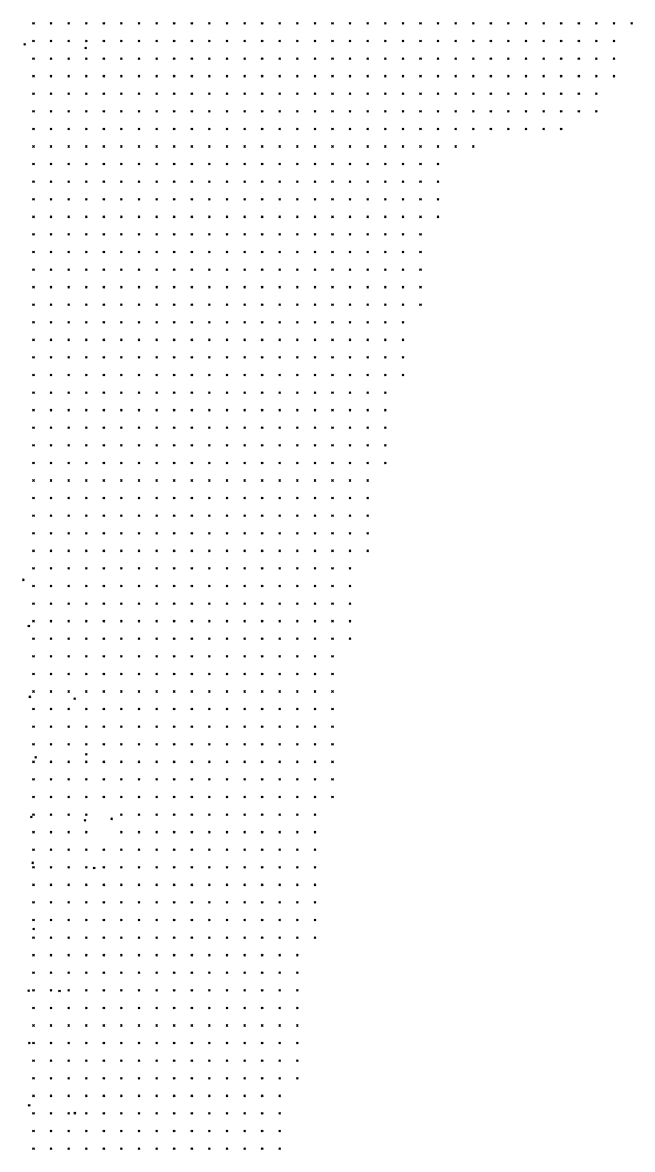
# Model space of a CAD drawing. Header units: metres. Extents: x 441556 to 446409, y 432338 to 461058.
# Drawn here: x 441661.9 to 441765.8, y 459812.7 to 460005 of the extents above; entities that cross this region are included whole.
import ezdxf

# ---------------------------------------------------------------- set-up
doc = ezdxf.new("R2010")
doc.units = ezdxf.units.M
doc.header["$MEASUREMENT"] = 0
doc.header["$PDMODE"] = 35
doc.header["$PDSIZE"] = 0.15
doc.layers.add('DTM-NOK-RevN_LIDAR_co_lidar', color=91, linetype='Continuous', lineweight=0)
doc.layers.add('DTM-NOK-RevN_RTK', color=32, linetype='Continuous', lineweight=0)

msp = doc.modelspace()

# ---------------------------------------------------------------- linework, layer by layer
at = {"layer": 'DTM-NOK-RevN_LIDAR_co_lidar'}
for p in [(441663.713, 460004.805, 402.804), (441666.712, 460004.805, 402.656), (441669.712, 460004.805, 402.502), (441672.711, 460004.805, 402.365), (441675.71, 460004.805, 402.269), (441678.71, 460004.805, 402.16), (441681.709, 460004.805, 401.993), (441684.708, 460004.805, 401.923), (441687.708, 460004.805, 401.983), (441690.707, 460004.805, 401.956), (441693.706, 460004.805, 401.48), (441696.706, 460004.805, 401.314), (441699.705, 460004.805, 401.177), (441702.704, 460004.805, 401.118), (441705.704, 460004.805, 401.018), (441708.703, 460004.805, 400.82), (441711.702, 460004.805, 400.785), (441714.702, 460004.805, 400.669), (441717.701, 460004.805, 400.568), (441720.7, 460004.805, 400.486), (441723.7, 460004.805, 400.367), (441726.699, 460004.805, 400.33), (441729.698, 460004.805, 400.28), (441732.698, 460004.805, 400.118), (441735.697, 460004.805, 400.048), (441738.696, 460004.805, 399.919), (441741.696, 460004.805, 399.883), (441744.695, 460004.805, 400.277), (441747.695, 460004.805, 400.91), (441750.694, 460004.805, 401.533), (441753.693, 460004.805, 402.051), (441756.693, 460004.805, 402.592), (441759.692, 460004.805, 403.094), (441762.691, 460004.805, 403.794), (441765.691, 460004.805, 404.638), (441663.713, 460001.806, 402.879), (441666.712, 460001.806, 402.695), (441669.712, 460001.806, 402.511), (441672.711, 460001.806, 402.366), (441675.71, 460001.806, 402.225), (441678.71, 460001.806, 402.061), (441681.709, 460001.806, 402.035), (441684.708, 460001.806, 402.035), (441687.708, 460001.806, 401.938), (441690.707, 460001.806, 401.687), (441693.706, 460001.806, 401.354), (441696.706, 460001.806, 401.157), (441699.705, 460001.806, 401.026), (441702.704, 460001.806, 400.895), (441705.704, 460001.806, 400.849), (441708.703, 460001.806, 400.873), (441711.702, 460001.806, 400.868), (441714.702, 460001.806, 400.659), (441717.701, 460001.806, 400.845), (441720.7, 460001.806, 400.548), (441723.7, 460001.806, 400.493), (441726.699, 460001.806, 400.617), (441729.698, 460001.806, 400.487), (441732.698, 460001.806, 400.419), (441735.697, 460001.806, 400.36), (441738.696, 460001.806, 400.169), (441741.696, 460001.806, 401.003), (441744.695, 460001.806, 401.432), (441747.695, 460001.806, 401.806), (441750.694, 460001.806, 402.61), (441753.693, 460001.806, 403.28), (441756.693, 460001.806, 403.649), (441759.692, 460001.806, 404.234), (441762.691, 460001.806, 404.683), (441663.713, 459998.806, 402.759), (441666.712, 459998.806, 402.687), (441669.712, 459998.806, 402.542), (441672.711, 459998.806, 402.371), (441675.71, 459998.806, 402.221), (441678.71, 459998.806, 402.198), (441681.709, 459998.806, 402.192), (441684.708, 459998.806, 402.086), (441687.708, 459998.806, 401.954), (441690.707, 459998.806, 401.464), (441693.706, 459998.806, 401.265), (441696.706, 459998.806, 401.203), (441699.705, 459998.806, 401.351), (441702.704, 459998.806, 402.008), (441705.704, 459998.806, 401.87), (441708.703, 459998.806, 401.212), (441711.702, 459998.806, 401.237), (441714.702, 459998.806, 400.729), (441717.701, 459998.806, 400.75), (441720.7, 459998.806, 400.717), (441723.7, 459998.806, 400.966), (441726.699, 459998.806, 401.004), (441729.698, 459998.806, 401.005), (441732.698, 459998.806, 400.791), (441735.697, 459998.806, 400.837), (441738.696, 459998.806, 400.948), (441741.696, 459998.806, 401.024), (441744.695, 459998.806, 402.452), (441747.695, 459998.806, 403.341), (441750.694, 459998.806, 404.07), (441753.693, 459998.806, 404.098), (441756.693, 459998.806, 404.49), (441759.692, 459998.806, 405.889), (441762.691, 459998.806, 405.83), (441663.713, 459995.807, 402.678), (441666.712, 459995.807, 402.676), (441669.712, 459995.807, 402.583), (441672.711, 459995.807, 402.409), (441675.71, 459995.807, 402.399), (441678.71, 459995.807, 402.294), (441681.709, 459995.807, 402.238), (441684.708, 459995.807, 402.131), (441687.708, 459995.807, 401.944), (441690.707, 459995.807, 401.754), (441693.706, 459995.807, 401.446), (441696.706, 459995.807, 401.988), (441699.705, 459995.807, 402.92), (441702.704, 459995.807, 405.159), (441705.704, 459995.807, 403.809), (441708.703, 459995.807, 402.193), (441711.702, 459995.807, 402.121), (441714.702, 459995.807, 402.121), (441717.701, 459995.807, 402.37), (441720.7, 459995.807, 401.888), (441723.7, 459995.807, 402.072), (441726.699, 459995.807, 401.403), (441729.698, 459995.807, 401.86), (441732.698, 459995.807, 401.969), (441735.697, 459995.807, 402.631), (441738.696, 459995.807, 402.775), (441741.696, 459995.807, 403.346), (441744.695, 459995.807, 404.807), (441747.695, 459995.807, 404.634), (441750.694, 459995.807, 405.114), (441753.693, 459995.807, 405.058), (441756.693, 459995.807, 405.669), (441759.692, 459995.807, 406.617), (441762.691, 459995.807, 407.132), (441663.713, 459992.808, 402.795), (441666.712, 459992.808, 402.686), (441669.712, 459992.808, 402.583), (441672.711, 459992.808, 402.526), (441675.71, 459992.808, 402.474), (441678.71, 459992.808, 402.377), (441681.709, 459992.808, 402.193), (441684.708, 459992.808, 402.062), (441687.708, 459992.808, 402.464), (441690.707, 459992.808, 402.201), (441693.706, 459992.808, 403.396), (441696.706, 459992.808, 406.464), (441699.705, 459992.808, 406.528), (441702.704, 459992.808, 406.14), (441705.704, 459992.808, 404.954), (441708.703, 459992.808, 404.672), (441711.702, 459992.808, 404.129), (441714.702, 459992.808, 404.762), (441717.701, 459992.808, 404.843), (441720.7, 459992.808, 403.284), (441723.7, 459992.808, 403.654), (441726.699, 459992.808, 403.619), (441729.698, 459992.808, 404.738), (441732.698, 459992.808, 404.987), (441735.697, 459992.808, 404.752), (441738.696, 459992.808, 404.927), (441741.696, 459992.808, 405.576), (441744.695, 459992.808, 405.766), (441747.695, 459992.808, 405.443), (441750.694, 459992.808, 405.509), (441753.693, 459992.808, 406.169), (441756.693, 459992.808, 406.938), (441759.692, 459992.808, 407.904), (441663.713, 459989.808, 402.941), (441666.712, 459989.808, 402.765), (441669.712, 459989.808, 402.662), (441672.711, 459989.808, 402.676), (441675.71, 459989.808, 402.847), (441678.71, 459989.808, 402.676), (441681.709, 459989.808, 403.201), (441684.708, 459989.808, 404.162), (441687.708, 459989.808, 405.096), (441690.707, 459989.808, 405.496), (441693.706, 459989.808, 407.383), (441696.706, 459989.808, 409.146), (441699.705, 459989.808, 408.401), (441702.704, 459989.808, 408.052), (441705.704, 459989.808, 406.509), (441708.703, 459989.808, 406.541), (441711.702, 459989.808, 406.092), (441714.702, 459989.808, 406.731), (441717.701, 459989.808, 407.023), (441720.7, 459989.808, 406.382), (441723.7, 459989.808, 405.467), (441726.699, 459989.808, 406.077), (441729.698, 459989.808, 405.944), (441732.698, 459989.808, 406.34), (441735.697, 459989.808, 406.763), (441738.696, 459989.808, 406.735), (441741.696, 459989.808, 407.291), (441744.695, 459989.808, 407.221), (441747.695, 459989.808, 407.131), (441750.694, 459989.808, 407.517), (441753.693, 459989.808, 407.539), (441756.693, 459989.808, 408.352), (441759.692, 459989.808, 409.086), (441663.713, 459986.809, 403.183), (441666.712, 459986.809, 403.019), (441669.712, 459986.809, 403.012), (441672.711, 459986.809, 403.276), (441675.71, 459986.809, 403.541), (441678.71, 459986.809, 403.622), (441681.709, 459986.809, 404.41), (441684.708, 459986.809, 405.704), (441687.708, 459986.809, 407.429), (441690.707, 459986.809, 408.717), (441693.706, 459986.809, 409.967), (441696.706, 459986.809, 410.266), (441699.705, 459986.809, 410.101), (441702.704, 459986.809, 409.851), (441705.704, 459986.809, 408.472), (441708.703, 459986.809, 407.986), (441711.702, 459986.809, 408.605), (441714.702, 459986.809, 409.17), (441717.701, 459986.809, 408.831), (441720.7, 459986.809, 409.027), (441723.7, 459986.809, 408.769), (441726.699, 459986.809, 408.751), (441729.698, 459986.809, 408.271), (441732.698, 459986.809, 408.981), (441735.697, 459986.809, 410.591), (441738.696, 459986.809, 410.32), (441741.696, 459986.809, 409.934), (441744.695, 459986.809, 409.124), (441747.695, 459986.809, 408.964), (441750.694, 459986.809, 408.612), (441753.693, 459986.809, 409.262), (441663.713, 459983.81, 403.441), (441666.712, 459983.81, 403.314), (441669.712, 459983.81, 403.507), (441672.711, 459983.81, 403.626), (441675.71, 459983.81, 404.153), (441678.71, 459983.81, 404.461), (441681.709, 459983.81, 405.432), (441684.708, 459983.81, 407.138), (441687.708, 459983.81, 408.25), (441690.707, 459983.81, 410.131), (441693.706, 459983.81, 411.424), (441696.706, 459983.81, 412.166), (441699.705, 459983.81, 412.592), (441702.704, 459983.81, 411.954), (441705.704, 459983.81, 411.181), (441708.703, 459983.81, 410.845), (441711.702, 459983.81, 411.26), (441714.702, 459983.81, 411.668), (441717.701, 459983.81, 411.403), (441720.7, 459983.81, 411.117), (441723.7, 459983.81, 410.541), (441726.699, 459983.81, 410.548), (441729.698, 459983.81, 411.054), (441732.698, 459983.81, 412.309), (441735.697, 459983.81, 412.894), (441738.696, 459983.81, 412.918), (441663.713, 459980.81, 403.685), (441666.712, 459980.81, 403.767), (441669.712, 459980.81, 403.998), (441672.711, 459980.81, 404.18), (441675.71, 459980.81, 404.655), (441678.71, 459980.81, 405.271), (441681.709, 459980.81, 406.422), (441684.708, 459980.81, 407.724), (441687.708, 459980.81, 408.982), (441690.707, 459980.81, 410.829), (441693.706, 459980.81, 412.536), (441696.706, 459980.81, 413.516), (441699.705, 459980.81, 414.284), (441702.704, 459980.81, 413.742), (441705.704, 459980.81, 412.991), (441708.703, 459980.81, 412.848), (441711.702, 459980.81, 413.525), (441714.702, 459980.81, 413.832), (441717.701, 459980.81, 414.365), (441720.7, 459980.81, 413.922), (441723.7, 459980.81, 413.79), (441726.699, 459980.81, 413.373), (441729.698, 459980.81, 413.169), (441732.698, 459980.81, 414.537), (441663.713, 459977.811, 404.227), (441666.712, 459977.811, 404.265), (441669.712, 459977.811, 404.266), (441672.711, 459977.811, 404.554), (441675.71, 459977.811, 405.297), (441678.71, 459977.811, 405.83), (441681.709, 459977.811, 406.957), (441684.708, 459977.811, 407.955), (441687.708, 459977.811, 409.381), (441690.707, 459977.811, 411.727), (441693.706, 459977.811, 413.719), (441696.706, 459977.811, 415.397), (441699.705, 459977.811, 415.969), (441702.704, 459977.811, 415.965), (441705.704, 459977.811, 415.348), (441708.703, 459977.811, 414.875), (441711.702, 459977.811, 415.716), (441714.702, 459977.811, 416.509), (441717.701, 459977.811, 416.6), (441720.7, 459977.811, 416.95), (441723.7, 459977.811, 417.359), (441726.699, 459977.811, 416.02), (441729.698, 459977.811, 416.491), (441732.698, 459977.811, 416.838), (441663.713, 459974.812, 404.737), (441666.712, 459974.812, 404.916), (441669.712, 459974.812, 405.24), (441672.711, 459974.812, 405.261), (441675.71, 459974.812, 405.955), (441678.71, 459974.812, 406.629), (441681.709, 459974.812, 407.448), (441684.708, 459974.812, 408.707), (441687.708, 459974.812, 409.783), (441690.707, 459974.812, 411.351), (441693.706, 459974.812, 414.288), (441696.706, 459974.812, 416.542), (441699.705, 459974.812, 417.855), (441702.704, 459974.812, 418.184), (441705.704, 459974.812, 417.694), (441708.703, 459974.812, 417.508), (441711.702, 459974.812, 417.843), (441714.702, 459974.812, 418.521), (441717.701, 459974.812, 418.274), (441720.7, 459974.812, 418.949), (441723.7, 459974.812, 418.394), (441726.699, 459974.812, 417.975), (441729.698, 459974.812, 417.624), (441732.698, 459974.812, 417.284), (441663.713, 459971.812, 405.51), (441666.712, 459971.812, 405.906), (441669.712, 459971.812, 405.802), (441672.711, 459971.812, 406.301), (441675.71, 459971.812, 407.22), (441678.71, 459971.812, 407.98), (441681.709, 459971.812, 408.721), (441684.708, 459971.812, 410.409), (441687.708, 459971.812, 411.177), (441690.707, 459971.812, 412.288), (441693.706, 459971.812, 414.308), (441696.706, 459971.812, 416.585), (441699.705, 459971.812, 418.637), (441702.704, 459971.812, 419.738), (441705.704, 459971.812, 420.244), (441708.703, 459971.812, 420.439), (441711.702, 459971.812, 419.994), (441714.702, 459971.812, 419.966), (441717.701, 459971.812, 419.341), (441720.7, 459971.812, 419.126), (441723.7, 459971.812, 418.512), (441726.699, 459971.812, 418.203), (441729.698, 459971.812, 417.833), (441732.698, 459971.812, 417.558), (441663.713, 459968.813, 406.112), (441666.712, 459968.813, 407.05), (441669.712, 459968.813, 407.083), (441672.711, 459968.813, 407.425), (441675.71, 459968.813, 408.377), (441678.71, 459968.813, 408.894), (441681.709, 459968.813, 410.299), (441684.708, 459968.813, 411.91), (441687.708, 459968.813, 412.452), (441690.707, 459968.813, 414.344), (441693.706, 459968.813, 415.442), (441696.706, 459968.813, 417.352), (441699.705, 459968.813, 418.734), (441702.704, 459968.813, 420.432), (441705.704, 459968.813, 420.992), (441708.703, 459968.813, 420.779), (441711.702, 459968.813, 420.303), (441714.702, 459968.813, 419.96), (441717.701, 459968.813, 419.72), (441720.7, 459968.813, 419.326), (441723.7, 459968.813, 418.598), (441726.699, 459968.813, 418.277), (441729.698, 459968.813, 417.95), (441663.713, 459965.814, 406.696), (441666.712, 459965.814, 407.471), (441669.712, 459965.814, 408.397), (441672.711, 459965.814, 409.272), (441675.71, 459965.814, 410.021), (441678.71, 459965.814, 410.083), (441681.709, 459965.814, 412.851), (441684.708, 459965.814, 414.009), (441687.708, 459965.814, 415.146), (441690.707, 459965.814, 416.323), (441693.706, 459965.814, 417.739), (441696.706, 459965.814, 419.033), (441699.705, 459965.814, 420.121), (441702.704, 459965.814, 421.121), (441705.704, 459965.814, 420.839), (441708.703, 459965.814, 420.556), (441711.702, 459965.814, 420.324), (441714.702, 459965.814, 420.048), (441717.701, 459965.814, 419.791), (441720.7, 459965.814, 419.533), (441723.7, 459965.814, 418.883), (441726.699, 459965.814, 418.369), (441729.698, 459965.814, 418.075), (441663.713, 459962.814, 409.78), (441666.712, 459962.814, 410.064), (441669.712, 459962.814, 410.065), (441672.711, 459962.814, 410.032), (441675.71, 459962.814, 410.983), (441678.71, 459962.814, 413.352), (441681.709, 459962.814, 415.477), (441684.708, 459962.814, 416.478), (441687.708, 459962.814, 417.284), (441690.707, 459962.814, 418.159), (441693.706, 459962.814, 419.415), (441696.706, 459962.814, 420.984), (441699.705, 459962.814, 421.203), (441702.704, 459962.814, 421.143), (441705.704, 459962.814, 420.841), (441708.703, 459962.814, 420.552), (441711.702, 459962.814, 420.388), (441714.702, 459962.814, 420.11), (441717.701, 459962.814, 419.79), (441720.7, 459962.814, 419.59), (441723.7, 459962.814, 418.999), (441726.699, 459962.814, 418.49), (441729.698, 459962.814, 418.143), (441663.713, 459959.815, 411.267), (441666.712, 459959.815, 410.899), (441669.712, 459959.815, 411.345), (441672.711, 459959.815, 411.536), (441675.71, 459959.815, 413.676), (441678.71, 459959.815, 415.631), (441681.709, 459959.815, 416.291), (441684.708, 459959.815, 418.098), (441687.708, 459959.815, 418.2), (441690.707, 459959.815, 420.477), (441693.706, 459959.815, 421.222), (441696.706, 459959.815, 421.334), (441699.705, 459959.815, 421.404), (441702.704, 459959.815, 421.29), (441705.704, 459959.815, 420.962), (441708.703, 459959.815, 420.634), (441711.702, 459959.815, 420.379), (441714.702, 459959.815, 420.169), (441717.701, 459959.815, 419.792), (441720.7, 459959.815, 419.59), (441723.7, 459959.815, 419.273), (441726.699, 459959.815, 418.548), (441729.698, 459959.815, 418.19), (441663.713, 459956.815, 412.381), (441666.712, 459956.815, 412.164), (441669.712, 459956.815, 412.766), (441672.711, 459956.815, 413.896), (441675.71, 459956.815, 414.936), (441678.71, 459956.815, 415.465), (441681.709, 459956.815, 417.47), (441684.708, 459956.815, 418.912), (441687.708, 459956.815, 420.269), (441690.707, 459956.815, 421.694), (441693.706, 459956.815, 421.767), (441696.706, 459956.815, 421.697), (441699.705, 459956.815, 421.647), (441702.704, 459956.815, 421.487), (441705.704, 459956.815, 421.186), (441708.703, 459956.815, 420.672), (441711.702, 459956.815, 420.462), (441714.702, 459956.815, 420.22), (441717.701, 459956.815, 419.858), (441720.7, 459956.815, 419.653), (441723.7, 459956.815, 419.421), (441726.699, 459956.815, 418.69), (441729.698, 459956.815, 418.324), (441663.713, 459953.816, 414.044), (441666.712, 459953.816, 414.294), (441669.712, 459953.816, 414.768), (441672.711, 459953.816, 414.789), (441675.71, 459953.816, 415.934), (441678.71, 459953.816, 417.334), (441681.709, 459953.816, 418.971), (441684.708, 459953.816, 420.401), (441687.708, 459953.816, 421.946), (441690.707, 459953.816, 422.017), (441693.706, 459953.816, 422.035), (441696.706, 459953.816, 422.234), (441699.705, 459953.816, 421.934), (441702.704, 459953.816, 421.655), (441705.704, 459953.816, 421.365), (441708.703, 459953.816, 420.86), (441711.702, 459953.816, 420.533), (441714.702, 459953.816, 420.258), (441717.701, 459953.816, 419.929), (441720.7, 459953.816, 419.647), (441723.7, 459953.816, 419.458), (441726.699, 459953.816, 418.821), (441663.713, 459950.817, 416.924), (441666.712, 459950.817, 416.587), (441669.712, 459950.817, 416.168), (441672.711, 459950.817, 416.767), (441675.71, 459950.817, 417.716), (441678.71, 459950.817, 418.961), (441681.709, 459950.817, 419.99), (441684.708, 459950.817, 421.267), (441687.708, 459950.817, 422.411), (441690.707, 459950.817, 422.141), (441693.706, 459950.817, 422.138), (441696.706, 459950.817, 422.079), (441699.705, 459950.817, 421.994), (441702.704, 459950.817, 421.787), (441705.704, 459950.817, 421.48), (441708.703, 459950.817, 420.999), (441711.702, 459950.817, 420.548), (441714.702, 459950.817, 420.224), (441717.701, 459950.817, 419.869), (441720.7, 459950.817, 419.614), (441723.7, 459950.817, 419.539), (441726.699, 459950.817, 418.939), (441663.713, 459947.817, 418.215), (441666.712, 459947.817, 418.034), (441669.712, 459947.817, 417.141), (441672.711, 459947.817, 417.716), (441675.71, 459947.817, 419.188), (441678.71, 459947.817, 421.424), (441681.709, 459947.817, 421.762), (441684.708, 459947.817, 422.507), (441687.708, 459947.817, 422.582), (441690.707, 459947.817, 422.383), (441693.706, 459947.817, 422.364), (441696.706, 459947.817, 422.243), (441699.705, 459947.817, 422.071), (441702.704, 459947.817, 421.885), (441705.704, 459947.817, 421.567), (441708.703, 459947.817, 421.099), (441711.702, 459947.817, 420.536), (441714.702, 459947.817, 420.265), (441717.701, 459947.817, 420.017), (441720.7, 459947.817, 419.724), (441723.7, 459947.817, 419.624), (441726.699, 459947.817, 419.232), (441663.713, 459944.818, 421.064), (441666.712, 459944.818, 420.438), (441669.712, 459944.818, 420.214), (441672.711, 459944.818, 421.18), (441675.71, 459944.818, 421.245), (441678.71, 459944.818, 423.441), (441681.709, 459944.818, 423.556), (441684.708, 459944.818, 423.94), (441687.708, 459944.818, 422.642), (441690.707, 459944.818, 422.62), (441693.706, 459944.818, 422.497), (441696.706, 459944.818, 422.343), (441699.705, 459944.818, 422.176), (441702.704, 459944.818, 421.975), (441705.704, 459944.818, 421.593), (441708.703, 459944.818, 421.191), (441711.702, 459944.818, 420.58), (441714.702, 459944.818, 420.308), (441717.701, 459944.818, 420.129), (441720.7, 459944.818, 419.859), (441723.7, 459944.818, 419.697), (441726.699, 459944.818, 419.422), (441663.713, 459941.819, 423.055), (441666.712, 459941.819, 422.172), (441669.712, 459941.819, 422.468), (441672.711, 459941.819, 423.072), (441675.71, 459941.819, 423.935), (441678.71, 459941.819, 424.668), (441681.709, 459941.819, 424.272), (441684.708, 459941.819, 423.949), (441687.708, 459941.819, 423.262), (441690.707, 459941.819, 422.876), (441693.706, 459941.819, 422.63), (441696.706, 459941.819, 422.526), (441699.705, 459941.819, 422.32), (441702.704, 459941.819, 422.05), (441705.704, 459941.819, 421.77), (441708.703, 459941.819, 421.437), (441711.702, 459941.819, 420.935), (441714.702, 459941.819, 420.354), (441717.701, 459941.819, 420.15), (441720.7, 459941.819, 419.923), (441723.7, 459941.819, 419.719), (441663.713, 459938.819, 425.519), (441666.712, 459938.819, 424.965), (441669.712, 459938.819, 424.872), (441672.711, 459938.819, 424.395), (441675.71, 459938.819, 424.919), (441678.71, 459938.819, 426.001), (441681.709, 459938.819, 424.811), (441684.708, 459938.819, 424.33), (441687.708, 459938.819, 423.933), (441690.707, 459938.819, 423.224), (441693.706, 459938.819, 422.711), (441696.706, 459938.819, 422.63), (441699.705, 459938.819, 422.415), (441702.704, 459938.819, 422.151), (441705.704, 459938.819, 421.942), (441708.703, 459938.819, 421.595), (441711.702, 459938.819, 420.999), (441714.702, 459938.819, 420.452), (441717.701, 459938.819, 420.278), (441720.7, 459938.819, 420.051), (441723.7, 459938.819, 419.836), (441663.713, 459935.82, 426.911), (441666.712, 459935.82, 425.805), (441669.712, 459935.82, 425.622), (441672.711, 459935.82, 425.007), (441675.71, 459935.82, 424.735), (441678.71, 459935.82, 424.759), (441681.709, 459935.82, 424.593), (441684.708, 459935.82, 424.569), (441687.708, 459935.82, 423.732), (441690.707, 459935.82, 423.115), (441693.706, 459935.82, 422.847), (441696.706, 459935.82, 422.718), (441699.705, 459935.82, 422.521), (441702.704, 459935.82, 422.225), (441705.704, 459935.82, 421.967), (441708.703, 459935.82, 421.741), (441711.702, 459935.82, 421.2), (441714.702, 459935.82, 420.483), (441717.701, 459935.82, 420.373), (441720.7, 459935.82, 420.157), (441723.7, 459935.82, 419.904), (441663.713, 459932.821, 426.181), (441666.712, 459932.821, 426.003), (441669.712, 459932.821, 425.71), (441672.711, 459932.821, 425.245), (441675.71, 459932.821, 424.929), (441678.71, 459932.821, 424.872), (441681.709, 459932.821, 424.712), (441684.708, 459932.821, 424.686), (441687.708, 459932.821, 424.54), (441690.707, 459932.821, 423.438), (441693.706, 459932.821, 423.006), (441696.706, 459932.821, 422.83), (441699.705, 459932.821, 422.626), (441702.704, 459932.821, 422.262), (441705.704, 459932.821, 422.097), (441708.703, 459932.821, 421.87), (441711.702, 459932.821, 421.359), (441714.702, 459932.821, 420.77), (441717.701, 459932.821, 420.503), (441720.7, 459932.821, 420.264), (441723.7, 459932.821, 420.049), (441663.713, 459929.821, 426.279), (441666.712, 459929.821, 426.086), (441669.712, 459929.821, 425.752), (441672.711, 459929.821, 425.432), (441675.71, 459929.821, 425.198), (441678.71, 459929.821, 425.056), (441681.709, 459929.821, 424.8), (441684.708, 459929.821, 424.778), (441687.708, 459929.821, 424.725), (441690.707, 459929.821, 423.66), (441693.706, 459929.821, 423.103), (441696.706, 459929.821, 422.837), (441699.705, 459929.821, 422.683), (441702.704, 459929.821, 422.366), (441705.704, 459929.821, 422.13), (441708.703, 459929.821, 421.97), (441711.702, 459929.821, 421.642), (441714.702, 459929.821, 420.969), (441717.701, 459929.821, 420.625), (441720.7, 459929.821, 420.455), (441723.7, 459929.821, 420.208), (441663.713, 459926.822, 426.358), (441666.712, 459926.822, 426.182), (441669.712, 459926.822, 425.849), (441672.711, 459926.822, 425.477), (441675.71, 459926.822, 425.298), (441678.71, 459926.822, 425.043), (441681.709, 459926.822, 424.966), (441684.708, 459926.822, 425.096), (441687.708, 459926.822, 425.258), (441690.707, 459926.822, 423.969), (441693.706, 459926.822, 423.193), (441696.706, 459926.822, 423.012), (441699.705, 459926.822, 422.802), (441702.704, 459926.822, 422.498), (441705.704, 459926.822, 422.315), (441708.703, 459926.822, 422.166), (441711.702, 459926.822, 421.858), (441714.702, 459926.822, 421.341), (441717.701, 459926.822, 420.845), (441720.7, 459926.822, 420.545), (441663.713, 459923.823, 426.517), (441666.712, 459923.823, 426.32), (441669.712, 459923.823, 426.113), (441672.711, 459923.823, 425.616), (441675.71, 459923.823, 425.428), (441678.71, 459923.823, 425.255), (441681.709, 459923.823, 425.112), (441684.708, 459923.823, 425.315), (441687.708, 459923.823, 425.583), (441690.707, 459923.823, 424.445), (441693.706, 459923.823, 423.321), (441696.706, 459923.823, 423.162), (441699.705, 459923.823, 422.967), (441702.704, 459923.823, 422.808), (441705.704, 459923.823, 422.433), (441708.703, 459923.823, 422.209), (441711.702, 459923.823, 421.928), (441714.702, 459923.823, 421.685), (441717.701, 459923.823, 421.181), (441720.7, 459923.823, 420.696), (441663.713, 459920.823, 426.751), (441666.712, 459920.823, 426.482), (441669.712, 459920.823, 426.311), (441672.711, 459920.823, 425.885), (441675.71, 459920.823, 425.509), (441678.71, 459920.823, 425.543), (441681.709, 459920.823, 425.19), (441684.708, 459920.823, 425.167), (441687.708, 459920.823, 425.147), (441690.707, 459920.823, 424.59), (441693.706, 459920.823, 423.587), (441696.706, 459920.823, 423.296), (441699.705, 459920.823, 423.131), (441702.704, 459920.823, 422.861), (441705.704, 459920.823, 422.611), (441708.703, 459920.823, 422.477), (441711.702, 459920.823, 422.254), (441714.702, 459920.823, 421.97), (441717.701, 459920.823, 421.567), (441720.7, 459920.823, 420.904), (441663.713, 459917.824, 426.941), (441666.712, 459917.824, 426.718), (441669.712, 459917.824, 426.462), (441672.711, 459917.824, 425.959), (441675.71, 459917.824, 425.677), (441678.71, 459917.824, 425.536), (441681.709, 459917.824, 425.325), (441684.708, 459917.824, 425.277), (441687.708, 459917.824, 425.29), (441690.707, 459917.824, 424.959), (441693.706, 459917.824, 424.024), (441696.706, 459917.824, 423.475), (441699.705, 459917.824, 423.308), (441702.704, 459917.824, 423.056), (441705.704, 459917.824, 422.865), (441708.703, 459917.824, 422.725), (441711.702, 459917.824, 422.546), (441714.702, 459917.824, 422.33), (441717.701, 459917.824, 422.012), (441720.7, 459917.824, 421.338), (441663.713, 459914.825, 427.144), (441666.712, 459914.825, 427.018), (441669.712, 459914.825, 426.57), (441672.711, 459914.825, 426.237), (441675.71, 459914.825, 426.005), (441678.71, 459914.825, 425.682), (441681.709, 459914.825, 425.586), (441684.708, 459914.825, 425.404), (441687.708, 459914.825, 425.27), (441690.707, 459914.825, 425.2), (441693.706, 459914.825, 424.845), (441696.706, 459914.825, 423.776), (441699.705, 459914.825, 423.421), (441702.704, 459914.825, 423.393), (441705.704, 459914.825, 423.204), (441708.703, 459914.825, 422.919), (441711.702, 459914.825, 422.859), (441714.702, 459914.825, 422.635), (441717.701, 459914.825, 422.363), (441720.7, 459914.825, 421.892), (441663.713, 459911.825, 427.338), (441666.712, 459911.825, 427.103), (441669.712, 459911.825, 426.864), (441672.711, 459911.825, 426.484), (441675.71, 459911.825, 426.209), (441678.71, 459911.825, 425.856), (441681.709, 459911.825, 425.72), (441684.708, 459911.825, 425.5), (441687.708, 459911.825, 425.406), (441690.707, 459911.825, 425.393), (441693.706, 459911.825, 425.213), (441696.706, 459911.825, 424.443), (441699.705, 459911.825, 423.772), (441702.704, 459911.825, 423.571), (441705.704, 459911.825, 423.394), (441708.703, 459911.825, 423.22), (441711.702, 459911.825, 423.202), (441714.702, 459911.825, 423.058), (441717.701, 459911.825, 422.709), (441663.713, 459908.826, 427.553), (441666.712, 459908.826, 427.378), (441669.712, 459908.826, 427.139), (441672.711, 459908.826, 426.744), (441675.71, 459908.826, 426.423), (441678.71, 459908.826, 426.062), (441681.709, 459908.826, 425.973), (441684.708, 459908.826, 425.736), (441687.708, 459908.826, 425.73), (441690.707, 459908.826, 425.594), (441693.706, 459908.826, 425.348), (441696.706, 459908.826, 424.904), (441699.705, 459908.826, 424.074), (441702.704, 459908.826, 423.941), (441705.704, 459908.826, 423.749), (441708.703, 459908.826, 423.577), (441711.702, 459908.826, 423.51), (441714.702, 459908.826, 423.409), (441717.701, 459908.826, 423.2), (441663.713, 459905.827, 427.775), (441666.712, 459905.827, 427.58), (441669.712, 459905.827, 427.41), (441672.711, 459905.827, 427.1), (441675.71, 459905.827, 426.787), (441678.71, 459905.827, 426.405), (441681.709, 459905.827, 426.131), (441684.708, 459905.827, 425.986), (441687.708, 459905.827, 425.91), (441690.707, 459905.827, 425.995), (441693.706, 459905.827, 425.731), (441696.706, 459905.827, 425.444), (441699.705, 459905.827, 424.266), (441702.704, 459905.827, 424.253), (441705.704, 459905.827, 424.114), (441708.703, 459905.827, 423.957), (441711.702, 459905.827, 423.813), (441714.702, 459905.827, 423.674), (441717.701, 459905.827, 423.553), (441663.713, 459902.827, 428.121), (441666.712, 459902.827, 427.727), (441669.712, 459902.827, 427.544), (441672.711, 459902.827, 427.332), (441675.71, 459902.827, 426.906), (441678.71, 459902.827, 426.559), (441681.709, 459902.827, 426.386), (441684.708, 459902.827, 426.221), (441687.708, 459902.827, 426.167), (441690.707, 459902.827, 426.044), (441693.706, 459902.827, 425.794), (441696.706, 459902.827, 425.754), (441699.705, 459902.827, 424.808), (441702.704, 459902.827, 424.544), (441705.704, 459902.827, 424.389), (441708.703, 459902.827, 424.286), (441711.702, 459902.827, 424.119), (441714.702, 459902.827, 424.079), (441717.701, 459902.827, 424.067), (441663.713, 459899.828, 428.518), (441666.712, 459899.828, 428.018), (441669.712, 459899.828, 427.724), (441672.711, 459899.828, 427.584), (441675.71, 459899.828, 427.151), (441678.71, 459899.828, 426.78), (441681.709, 459899.828, 426.677), (441684.708, 459899.828, 426.456), (441687.708, 459899.828, 426.289), (441690.707, 459899.828, 426.213), (441693.706, 459899.828, 426.024), (441696.706, 459899.828, 426.07), (441699.705, 459899.828, 425.596), (441702.704, 459899.828, 424.735), (441705.704, 459899.828, 424.681), (441708.703, 459899.828, 424.508), (441711.702, 459899.828, 424.459), (441714.702, 459899.828, 424.385), (441717.701, 459899.828, 424.356), (441663.713, 459896.829, 428.558), (441666.712, 459896.829, 428.199), (441669.712, 459896.829, 427.823), (441672.711, 459896.829, 427.814), (441675.71, 459896.829, 427.461), (441678.71, 459896.829, 427.027), (441681.709, 459896.829, 426.858), (441684.708, 459896.829, 426.656), (441687.708, 459896.829, 426.656), (441690.707, 459896.829, 426.445), (441693.706, 459896.829, 426.389), (441696.706, 459896.829, 426.5), (441699.705, 459896.829, 426.456), (441702.704, 459896.829, 425.144), (441705.704, 459896.829, 425.002), (441708.703, 459896.829, 424.941), (441711.702, 459896.829, 424.86), (441714.702, 459896.829, 424.78), (441663.713, 459893.829, 428.771), (441666.712, 459893.829, 428.444), (441669.712, 459893.829, 428.043), (441672.711, 459893.829, 427.979), (441675.71, 459893.829, 427.769), (441678.71, 459893.829, 427.494), (441681.709, 459893.829, 427.175), (441684.708, 459893.829, 426.972), (441687.708, 459893.829, 426.903), (441690.707, 459893.829, 426.78), (441693.706, 459893.829, 426.564), (441696.706, 459893.829, 426.685), (441699.705, 459893.829, 426.634), (441702.704, 459893.829, 425.617), (441705.704, 459893.829, 425.273), (441708.703, 459893.829, 425.225), (441711.702, 459893.829, 425.165), (441714.702, 459893.829, 425.027), (441663.713, 459890.83, 428.774), (441666.712, 459890.83, 428.699), (441669.712, 459890.83, 428.494), (441672.711, 459890.83, 428.077), (441675.71, 459890.83, 428.082), (441678.71, 459890.83, 427.797), (441681.709, 459890.83, 427.366), (441684.708, 459890.83, 427.251), (441687.708, 459890.83, 427.203), (441690.707, 459890.83, 427.135), (441693.706, 459890.83, 426.905), (441696.706, 459890.83, 426.86), (441699.705, 459890.83, 426.84), (441702.704, 459890.83, 426.668), (441705.704, 459890.83, 425.545), (441708.703, 459890.83, 425.328), (441711.702, 459890.83, 425.476), (441714.702, 459890.83, 425.326), (441663.713, 459887.831, 429.176), (441666.712, 459887.831, 429.029), (441669.712, 459887.831, 428.765), (441672.711, 459887.831, 428.373), (441675.71, 459887.831, 428.188), (441678.71, 459887.831, 428.024), (441681.709, 459887.831, 427.857), (441684.708, 459887.831, 427.579), (441687.708, 459887.831, 427.451), (441690.707, 459887.831, 427.311), (441693.706, 459887.831, 427.256), (441696.706, 459887.831, 427.06), (441699.705, 459887.831, 427.01), (441702.704, 459887.831, 426.956), (441705.704, 459887.831, 425.958), (441708.703, 459887.831, 425.756), (441711.702, 459887.831, 425.71), (441714.702, 459887.831, 425.533), (441663.713, 459884.831, 429.721), (441666.712, 459884.831, 429.128), (441669.712, 459884.831, 428.931), (441672.711, 459884.831, 428.767), (441675.71, 459884.831, 428.492), (441678.71, 459884.831, 428.287), (441681.709, 459884.831, 428.091), (441684.708, 459884.831, 427.824), (441687.708, 459884.831, 427.68), (441690.707, 459884.831, 427.601), (441693.706, 459884.831, 427.433), (441696.706, 459884.831, 427.368), (441699.705, 459884.831, 427.239), (441702.704, 459884.831, 427.198), (441705.704, 459884.831, 426.402), (441708.703, 459884.831, 425.979), (441711.702, 459884.831, 425.939), (441714.702, 459884.831, 425.715), (441663.713, 459881.832, 430.011), (441666.712, 459881.832, 429.569), (441669.712, 459881.832, 429.426), (441672.711, 459881.832, 429.101), (441675.71, 459881.832, 428.762), (441678.71, 459881.832, 428.685), (441681.709, 459881.832, 428.43), (441684.708, 459881.832, 428.142), (441687.708, 459881.832, 427.909), (441690.707, 459881.832, 427.875), (441693.706, 459881.832, 427.991), (441696.706, 459881.832, 427.689), (441699.705, 459881.832, 427.463), (441702.704, 459881.832, 427.367), (441705.704, 459881.832, 426.911), (441708.703, 459881.832, 426.213), (441711.702, 459881.832, 426.183), (441714.702, 459881.832, 425.952), (441663.713, 459878.833, 430.106), (441666.712, 459878.833, 429.693), (441669.712, 459878.833, 429.479), (441672.711, 459878.833, 429.411), (441675.71, 459878.833, 429.069), (441678.71, 459878.833, 428.912), (441681.709, 459878.833, 428.683), (441684.708, 459878.833, 428.451), (441687.708, 459878.833, 428.154), (441690.707, 459878.833, 428.043), (441693.706, 459878.833, 428.052), (441696.706, 459878.833, 427.863), (441699.705, 459878.833, 427.65), (441702.704, 459878.833, 427.597), (441705.704, 459878.833, 427.48), (441708.703, 459878.833, 426.796), (441711.702, 459878.833, 426.285), (441714.702, 459878.833, 426), (441663.713, 459875.833, 430.382), (441666.712, 459875.833, 430.065), (441669.712, 459875.833, 429.735), (441672.711, 459875.833, 429.601), (441675.71, 459875.833, 429.408), (441678.71, 459875.833, 429.068), (441681.709, 459875.833, 428.861), (441684.708, 459875.833, 428.585), (441687.708, 459875.833, 428.33), (441690.707, 459875.833, 428.255), (441693.706, 459875.833, 428.206), (441696.706, 459875.833, 427.922), (441699.705, 459875.833, 427.746), (441702.704, 459875.833, 427.564), (441705.704, 459875.833, 427.272), (441708.703, 459875.833, 426.76), (441711.702, 459875.833, 426.361), (441714.702, 459875.833, 425.933), (441663.713, 459872.834, 430.607), (441666.712, 459872.834, 430.388), (441669.712, 459872.834, 429.985), (441672.711, 459872.834, 429.803), (441675.71, 459872.834, 429.678), (441678.71, 459872.834, 429.273), (441681.709, 459872.834, 429.081), (441684.708, 459872.834, 428.866), (441687.708, 459872.834, 428.595), (441690.707, 459872.834, 428.493), (441693.706, 459872.834, 428.295), (441696.706, 459872.834, 428.291), (441699.705, 459872.834, 428.23), (441702.704, 459872.834, 428.032), (441705.704, 459872.834, 427.421), (441708.703, 459872.834, 426.872), (441711.702, 459872.834, 426.632), (441714.702, 459872.834, 426.406), (441663.713, 459869.835, 430.895), (441666.712, 459869.835, 430.625), (441669.712, 459869.835, 430.258), (441672.711, 459869.835, 430.032), (441678.71, 459869.835, 429.559), (441681.709, 459869.835, 429.312), (441684.708, 459869.835, 429.007), (441687.708, 459869.835, 428.822), (441690.707, 459869.835, 428.624), (441693.706, 459869.835, 428.409), (441696.706, 459869.835, 428.511), (441699.705, 459869.835, 428.411), (441702.704, 459869.835, 428.16), (441705.704, 459869.835, 427.513), (441708.703, 459869.835, 427.039), (441711.702, 459869.835, 426.714), (441663.713, 459866.835, 431.25), (441666.712, 459866.835, 430.734), (441669.712, 459866.835, 430.504), (441672.711, 459866.835, 430.219), (441678.71, 459866.835, 429.619), (441681.709, 459866.835, 429.403), (441684.708, 459866.835, 429.203), (441687.708, 459866.835, 429.083), (441690.707, 459866.835, 428.925), (441693.706, 459866.835, 428.625), (441696.706, 459866.835, 428.481), (441699.705, 459866.835, 428.449), (441702.704, 459866.835, 428.218), (441705.704, 459866.835, 427.653), (441708.703, 459866.835, 427.102), (441711.702, 459866.835, 426.883), (441663.713, 459863.836, 431.227), (441666.712, 459863.836, 430.897), (441669.712, 459863.836, 430.576), (441672.711, 459863.836, 430.368), (441675.71, 459863.836, 430.197), (441678.71, 459863.836, 429.954), (441681.709, 459863.836, 429.682), (441684.708, 459863.836, 429.577), (441687.708, 459863.836, 429.359), (441690.707, 459863.836, 429.149), (441693.706, 459863.836, 428.767), (441696.706, 459863.836, 428.605), (441699.705, 459863.836, 428.498), (441702.704, 459863.836, 428.447), (441705.704, 459863.836, 427.744), (441708.703, 459863.836, 427.258), (441711.702, 459863.836, 426.89), (441663.713, 459860.837, 431.596), (441666.712, 459860.837, 431.25), (441669.712, 459860.837, 430.946), (441672.711, 459860.837, 430.775), (441675.71, 459860.837, 430.55), (441678.71, 459860.837, 430.333), (441681.709, 459860.837, 429.864), (441684.708, 459860.837, 429.711), (441687.708, 459860.837, 429.51), (441690.707, 459860.837, 429.279), (441693.706, 459860.837, 428.93), (441696.706, 459860.837, 428.735), (441699.705, 459860.837, 428.688), (441702.704, 459860.837, 428.439), (441705.704, 459860.837, 427.815), (441708.703, 459860.837, 427.283), (441711.702, 459860.837, 426.999), (441663.713, 459857.837, 432.464), (441666.712, 459857.837, 431.687), (441669.712, 459857.837, 431.186), (441672.711, 459857.837, 430.996), (441675.71, 459857.837, 430.842), (441678.71, 459857.837, 430.496), (441681.709, 459857.837, 430.05), (441684.708, 459857.837, 429.867), (441687.708, 459857.837, 429.627), (441690.707, 459857.837, 429.446), (441693.706, 459857.837, 429.022), (441696.706, 459857.837, 428.837), (441699.705, 459857.837, 428.758), (441702.704, 459857.837, 428.513), (441705.704, 459857.837, 427.795), (441708.703, 459857.837, 427.289), (441711.702, 459857.837, 427.103), (441663.713, 459854.838, 432.368), (441666.712, 459854.838, 432.261), (441669.712, 459854.838, 431.476), (441672.711, 459854.838, 431.18), (441675.71, 459854.838, 430.966), (441678.71, 459854.838, 430.786), (441681.709, 459854.838, 430.291), (441684.708, 459854.838, 429.958), (441687.708, 459854.838, 429.717), (441690.707, 459854.838, 429.419), (441693.706, 459854.838, 429.111), (441696.706, 459854.838, 428.832), (441699.705, 459854.838, 428.795), (441702.704, 459854.838, 428.548), (441705.704, 459854.838, 427.895), (441708.703, 459854.838, 427.382), (441711.702, 459854.838, 427.056), (441663.713, 459851.839, 432.461), (441666.712, 459851.839, 432.21), (441669.712, 459851.839, 431.56), (441672.711, 459851.839, 431.323), (441675.71, 459851.839, 431.067), (441678.71, 459851.839, 430.845), (441681.709, 459851.839, 430.387), (441684.708, 459851.839, 430.07), (441687.708, 459851.839, 429.973), (441690.707, 459851.839, 429.57), (441693.706, 459851.839, 429.215), (441696.706, 459851.839, 428.887), (441699.705, 459851.839, 428.868), (441702.704, 459851.839, 428.582), (441705.704, 459851.839, 427.911), (441708.703, 459851.839, 427.41), (441711.702, 459851.839, 427.106), (441663.713, 459848.839, 432.572), (441666.712, 459848.839, 432.396), (441669.712, 459848.839, 431.655), (441672.711, 459848.839, 431.437), (441675.71, 459848.839, 431.188), (441678.71, 459848.839, 430.855), (441681.709, 459848.839, 430.463), (441684.708, 459848.839, 430.159), (441687.708, 459848.839, 429.969), (441690.707, 459848.839, 429.645), (441693.706, 459848.839, 429.357), (441696.706, 459848.839, 429.177), (441699.705, 459848.839, 428.975), (441702.704, 459848.839, 428.621), (441705.704, 459848.839, 427.832), (441708.703, 459848.839, 427.359), (441711.702, 459848.839, 427.031), (441663.713, 459845.84, 432.688), (441666.712, 459845.84, 432.49), (441669.712, 459845.84, 431.891), (441672.711, 459845.84, 431.588), (441675.71, 459845.84, 431.388), (441678.71, 459845.84, 431.1), (441681.709, 459845.84, 430.756), (441684.708, 459845.84, 430.281), (441687.708, 459845.84, 430.031), (441690.707, 459845.84, 429.712), (441693.706, 459845.84, 429.544), (441696.706, 459845.84, 429.369), (441699.705, 459845.84, 429.048), (441702.704, 459845.84, 428.738), (441705.704, 459845.84, 427.96), (441708.703, 459845.84, 427.329), (441663.713, 459842.841, 432.804), (441666.712, 459842.841, 432.596), (441669.712, 459842.841, 432.485), (441672.711, 459842.841, 431.644), (441675.71, 459842.841, 431.553), (441678.71, 459842.841, 431.338), (441681.709, 459842.841, 430.822), (441684.708, 459842.841, 430.386), (441687.708, 459842.841, 430.086), (441690.707, 459842.841, 429.814), (441693.706, 459842.841, 429.736), (441696.706, 459842.841, 429.543), (441699.705, 459842.841, 429.107), (441702.704, 459842.841, 428.572), (441705.704, 459842.841, 427.929), (441708.703, 459842.841, 427.279), (441663.713, 459839.841, 432.917), (441666.712, 459839.841, 432.668), (441669.712, 459839.841, 432.718), (441672.711, 459839.841, 432.305), (441675.71, 459839.841, 431.632), (441678.71, 459839.841, 431.392), (441681.709, 459839.841, 430.964), (441684.708, 459839.841, 430.589), (441687.708, 459839.841, 430.242), (441690.707, 459839.841, 429.949), (441693.706, 459839.841, 429.59), (441696.706, 459839.841, 429.246), (441699.705, 459839.841, 429.084), (441702.704, 459839.841, 428.616), (441705.704, 459839.841, 427.782), (441708.703, 459839.841, 427.213), (441663.713, 459836.842, 433.13), (441666.712, 459836.842, 432.836), (441669.712, 459836.842, 432.825), (441672.711, 459836.842, 432.363), (441675.71, 459836.842, 431.716), (441678.71, 459836.842, 431.491), (441681.709, 459836.842, 431.006), (441684.708, 459836.842, 430.631), (441687.708, 459836.842, 430.255), (441690.707, 459836.842, 429.915), (441693.706, 459836.842, 429.596), (441696.706, 459836.842, 429.266), (441699.705, 459836.842, 429.05), (441702.704, 459836.842, 428.508), (441705.704, 459836.842, 427.785), (441708.703, 459836.842, 427.178), (441663.713, 459833.843, 433.272), (441666.712, 459833.843, 433.097), (441669.712, 459833.843, 433.3), (441672.711, 459833.843, 432.501), (441675.71, 459833.843, 431.838), (441678.71, 459833.843, 431.556), (441681.709, 459833.843, 431.156), (441684.708, 459833.843, 430.673), (441687.708, 459833.843, 430.407), (441690.707, 459833.843, 430.047), (441693.706, 459833.843, 429.675), (441696.706, 459833.843, 429.537), (441699.705, 459833.843, 429.249), (441702.704, 459833.843, 428.512), (441705.704, 459833.843, 427.667), (441708.703, 459833.843, 427.152), (441663.713, 459830.843, 433.34), (441666.712, 459830.843, 433.238), (441669.712, 459830.843, 433.049), (441672.711, 459830.843, 432.173), (441675.71, 459830.843, 431.833), (441678.71, 459830.843, 431.551), (441681.709, 459830.843, 431.244), (441684.708, 459830.843, 430.783), (441687.708, 459830.843, 430.459), (441690.707, 459830.843, 429.95), (441693.706, 459830.843, 429.625), (441696.706, 459830.843, 429.306), (441699.705, 459830.843, 429.053), (441702.704, 459830.843, 428.377), (441705.704, 459830.843, 427.576), (441708.703, 459830.843, 427.031), (441663.713, 459827.844, 433.418), (441666.712, 459827.844, 433.156), (441669.712, 459827.844, 432.874), (441672.711, 459827.844, 432.266), (441675.71, 459827.844, 431.879), (441678.71, 459827.844, 431.636), (441681.709, 459827.844, 431.324), (441684.708, 459827.844, 430.751), (441687.708, 459827.844, 430.355), (441690.707, 459827.844, 429.906), (441693.706, 459827.844, 429.593), (441696.706, 459827.844, 429.038), (441699.705, 459827.844, 428.908), (441702.704, 459827.844, 428.356), (441705.704, 459827.844, 427.464), (441708.703, 459827.844, 426.886), (441663.713, 459824.845, 433.579), (441666.712, 459824.845, 433.229), (441669.712, 459824.845, 432.842), (441672.711, 459824.845, 432.466), (441675.71, 459824.845, 431.867), (441678.71, 459824.845, 431.686), (441681.709, 459824.845, 431.354), (441684.708, 459824.845, 430.849), (441687.708, 459824.845, 430.393), (441690.707, 459824.845, 429.974), (441693.706, 459824.845, 429.686), (441696.706, 459824.845, 429.045), (441699.705, 459824.845, 428.85), (441702.704, 459824.845, 428.217), (441705.704, 459824.845, 427.367), (441708.703, 459824.845, 426.766), (441663.713, 459821.845, 433.567), (441666.712, 459821.845, 433.188), (441669.712, 459821.845, 432.751), (441672.711, 459821.845, 432.329), (441675.71, 459821.845, 431.83), (441678.71, 459821.845, 431.676), (441681.709, 459821.845, 431.342), (441684.708, 459821.845, 430.71), (441687.708, 459821.845, 430.429), (441690.707, 459821.845, 430.003), (441693.706, 459821.845, 429.517), (441696.706, 459821.845, 429.043), (441699.705, 459821.845, 428.715), (441702.704, 459821.845, 428.034), (441705.704, 459821.845, 427.188), (441663.713, 459818.846, 433.558), (441666.712, 459818.846, 433.229), (441669.712, 459818.846, 432.775), (441672.711, 459818.846, 432.398), (441675.71, 459818.846, 431.84), (441678.71, 459818.846, 431.573), (441681.709, 459818.846, 431.29), (441684.708, 459818.846, 430.684), (441687.708, 459818.846, 430.299), (441690.707, 459818.846, 429.931), (441693.706, 459818.846, 429.467), (441696.706, 459818.846, 428.901), (441699.705, 459818.846, 428.572), (441702.704, 459818.846, 427.927), (441705.704, 459818.846, 427.023), (441663.713, 459815.847, 433.494), (441666.712, 459815.847, 433.196), (441669.712, 459815.847, 432.826), (441672.711, 459815.847, 432.343), (441675.71, 459815.847, 431.764), (441678.71, 459815.847, 431.538), (441681.709, 459815.847, 431.204), (441684.708, 459815.847, 430.705), (441687.708, 459815.847, 430.12), (441690.707, 459815.847, 429.774), (441693.706, 459815.847, 429.351), (441696.706, 459815.847, 428.755), (441699.705, 459815.847, 428.404), (441702.704, 459815.847, 427.693), (441705.704, 459815.847, 426.841), (441663.713, 459812.847, 433.449), (441666.712, 459812.847, 433.109), (441669.712, 459812.847, 432.746), (441672.711, 459812.847, 432.294), (441675.71, 459812.847, 431.726), (441678.71, 459812.847, 431.472), (441681.709, 459812.847, 431.129), (441684.708, 459812.847, 430.641), (441687.708, 459812.847, 430.065), (441690.707, 459812.847, 429.561), (441693.706, 459812.847, 429.204), (441696.706, 459812.847, 428.535), (441699.705, 459812.847, 428.19), (441702.704, 459812.847, 427.402), (441705.704, 459812.847, 426.696)]:
    msp.add_point(p, dxfattribs=at)
at = {"layer": 'DTM-NOK-RevN_RTK'}
for p in [(441662.222, 460001.219, 403.355), (441672.607, 460000.629, 402.751), (441662.001, 459909.885, 427.941), (441662.923, 459901.986, 428.51), (441663.087, 459889.916, 429.329), (441670.743, 459889.612, 429.12), (441664.09, 459879.596, 430.524), (441672.736, 459880.09, 429.621), (441663.368, 459869.402, 431.304), (441672.485, 459868.854, 430.466), (441677.04, 459869.098, 430.131), (441663.595, 459861.593, 431.924), (441674.061, 459860.735, 430.934), (441663.756, 459850.325, 432.851), (441662.877, 459839.797, 433.446), (441668.146, 459839.747, 432.958), (441663.015, 459830.866, 433.814), (441662.977, 459820.212, 434.045), (441670.767, 459818.896, 433.068)]:
    msp.add_point(p, dxfattribs=at)

doc.saveas('drawing.dxf')
